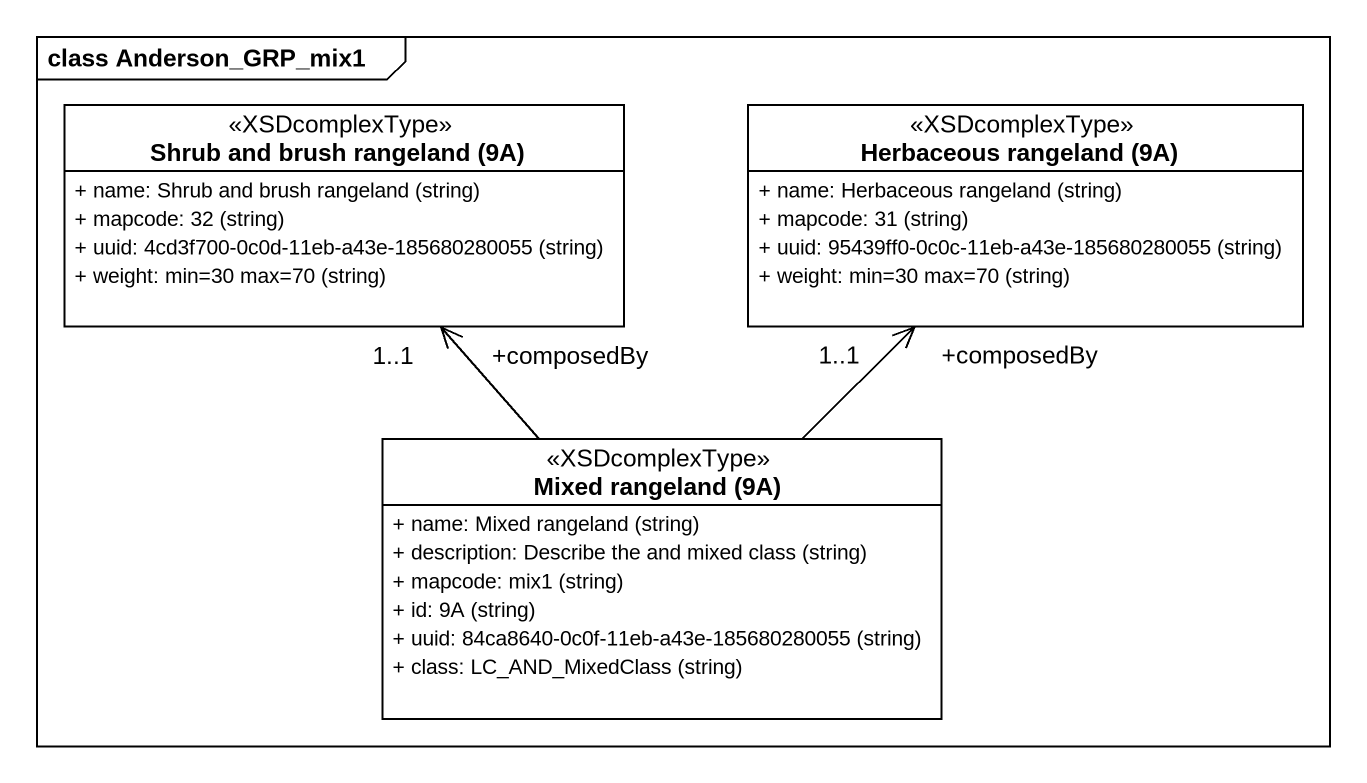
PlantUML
@startuml
mainframe class Anderson_GRP_mix1
hide circle
hide empty members
skinparam classAttributeIconSize 0
class "Shrub and brush rangeland (9A)" as Shrub_and_brush_rangeland_9A <<XSDcomplexType>> {
  {field} + name: Shrub and brush rangeland (string)
  {field} + mapcode: 32 (string)
  {field} + uuid: 4cd3f700-0c0d-11eb-a43e-185680280055 (string)
  {field} + weight: min=30 max=70 (string)
}
class "Herbaceous rangeland (9A)" as Herbaceous_rangeland_9A <<XSDcomplexType>> {
  {field} + name: Herbaceous rangeland (string)
  {field} + mapcode: 31 (string)
  {field} + uuid: 95439ff0-0c0c-11eb-a43e-185680280055 (string)
  {field} + weight: min=30 max=70 (string)
}
class "Mixed rangeland (9A)" as Mixed_rangeland_9A <<XSDcomplexType>> {
  {field} + name: Mixed rangeland (string)
  {field} + description: Describe the and mixed class (string)
  {field} + mapcode: mix1 (string)
  {field} + id: 9A (string)
  {field} + uuid: 84ca8640-0c0f-11eb-a43e-185680280055 (string)
  {field} + class: LC_AND_MixedClass (string)
}
Mixed_rangeland_9A -up-> "+composedBy\n1..1" Shrub_and_brush_rangeland_9A
Mixed_rangeland_9A -up-> "+composedBy\n1..1" Herbaceous_rangeland_9A
@enduml
